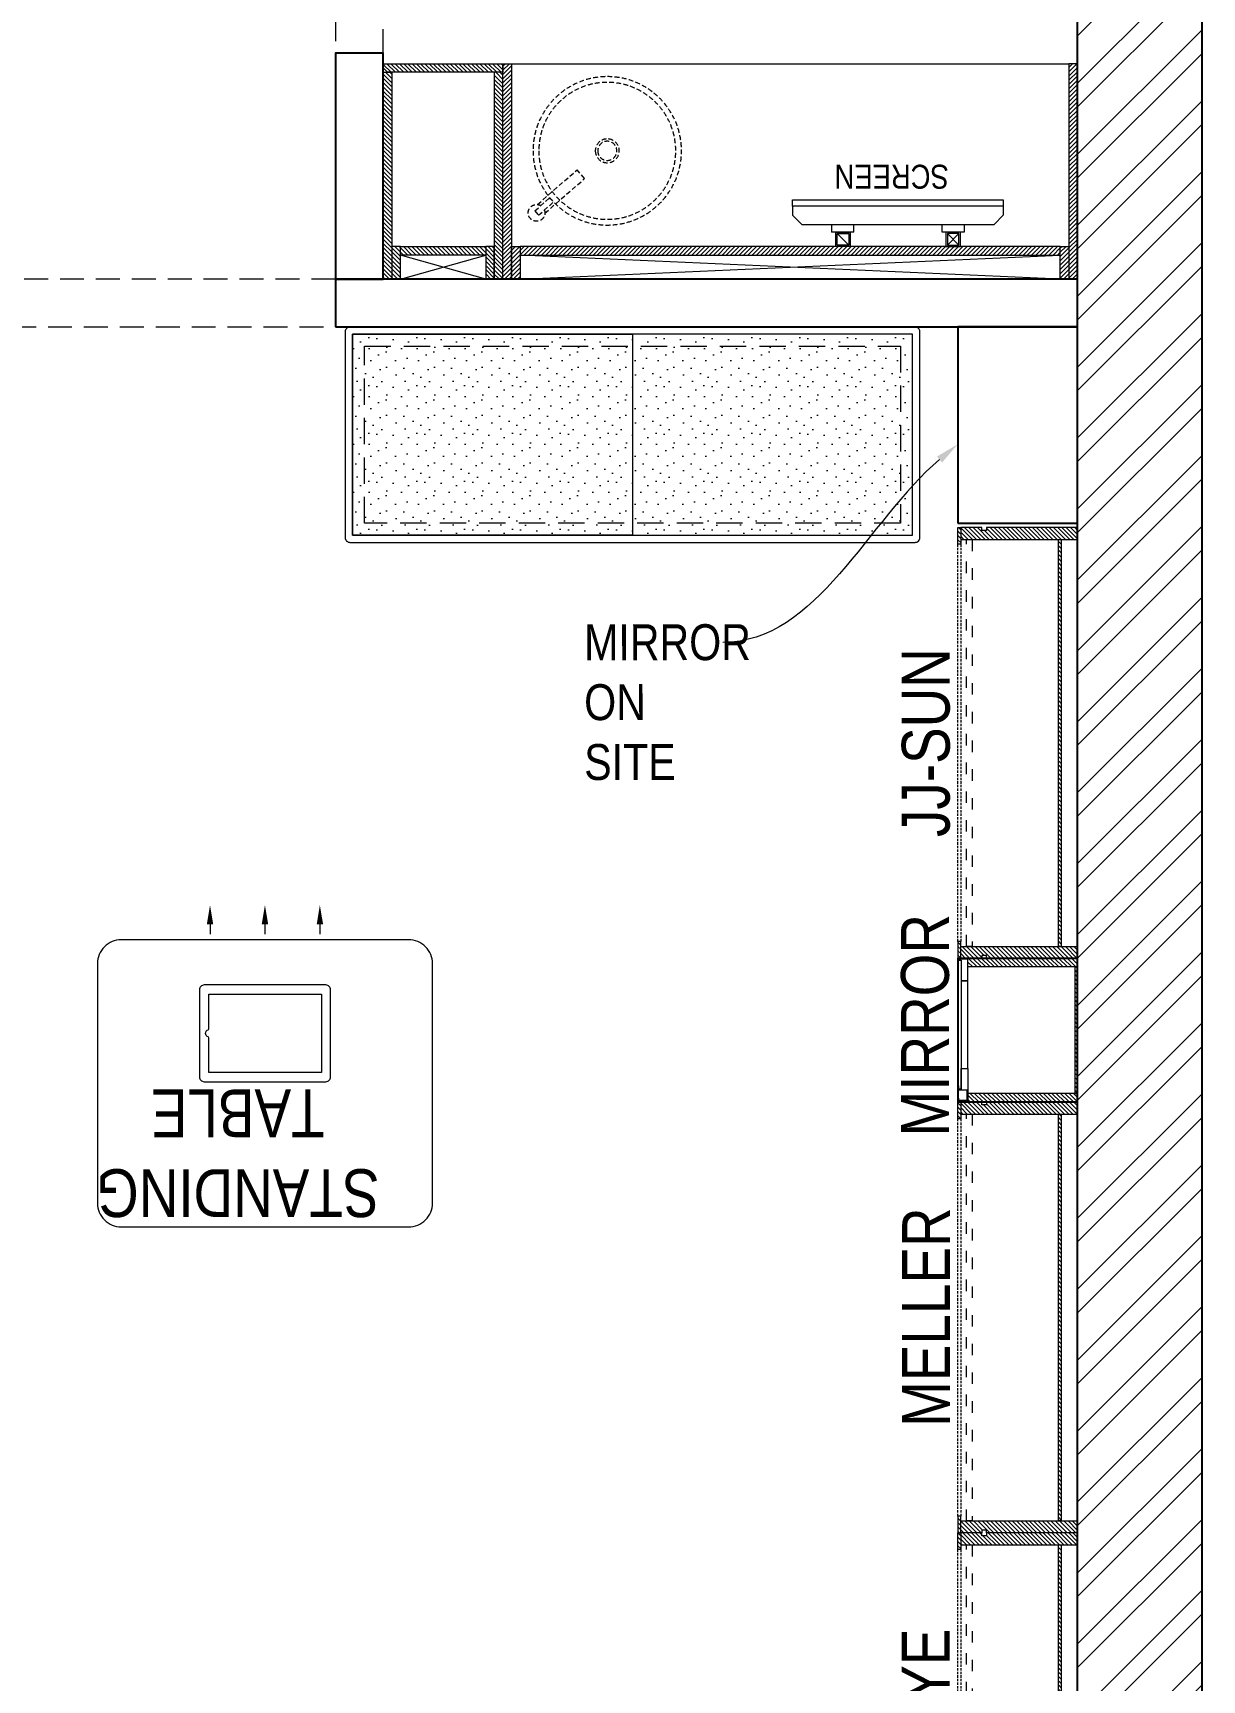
# Model space of a CAD drawing. Header units: millimetres. Extents: x 1737957 to 1744771, y 33447 to 45619.
# Drawn here: x 1742330 to 1744771, y 39610 to 43051 of the extents above; entities that cross this region are included whole.
import ezdxf
from ezdxf import colors
from ezdxf.entities.mleader import LeaderData, LeaderLine
from ezdxf.math import Vec2, Vec3

# ---------------------------------------------------------------- set-up
doc = ezdxf.new("R2010")
doc.units = ezdxf.units.MM
doc.header["$LTSCALE"] = 40
for name, pattern in [('a_p6_plan_L18$0$HIDDEN', [0.375, 0.25, -0.125]), ('ACAD_ISO03W100', [30, 12, -18]), ('HIDDEN2', [0.1875, 0.125, -0.0625])]:
    doc.linetypes.add(name, pattern=pattern)
doc.layers.add('A-WALL', color=1, linetype='Continuous')
for name, color, linetype, lineweight in [('LENS-CURTAIN', 5, 'a_p6_plan_L18$0$HIDDEN', 9), ('LENS-DIM', 252, 'Continuous', 5), ('LENS-HATCH', 251, 'Continuous', 5), ('LENS-PARTITION', 21, 'Continuous', 25), ('LENS-TEXT', 31, 'Continuous', 5), ('LENS_TEXT', 31, 'Continuous', 5), ('LK-EQPMT', 3, 'Continuous', 18), ('LK-FF&E FLOOR', 1, 'Continuous', 9), ('LK-FF&E WALL', 1, 'Continuous', 9), ('LK-IT', 3, 'Continuous', 18), ('LN-ELEVATION-1', 81, 'Continuous', 13), ('LN-ELEVATION-2', 103, 'Continuous', 20), ('LN-ELEVATION-3', 125, 'a_p6_plan_L18$0$HIDDEN', 18), ('LN-ELEVATION-4', 145, 'Continuous', 13), ('LN-ELEVATION-5', 167, 'Continuous', 5), ('LN-HATCH', 251, 'Continuous', 0), ('PLANO-TXT', 252, 'Continuous', 5)]:
    doc.layers.add(name, color=color, linetype=linetype, lineweight=lineweight)
doc.styles.add('LK TXT', font='Gill Sans MT Condensed Regular.ttf')
doc.styles.get("Standard").update_dxf_attribs({"font": 'Gill Sans MT Condensed Regular.ttf', "height": 100})
pattern_1 = [(45, (4208834.247, 1706614.74), (-4.4901280605, 4.4901280605), [])]
pattern_2 = [(45, (4209134.247, 1706614.74), (-4.4901280605, 4.4901280605), [])]
pattern_3 = [(45, (35858.5, -100655.3575), (-4.4194174, 4.4194174), [])]

# ---------------------------------------------------------------- blocks, each defined once
blk = doc.blocks.new('2 seater bench')
at = {"layer": 'LENS-HATCH', "lineweight": 0}
h = blk.add_hatch(dxfattribs=at)
h.set_pattern_fill('STIP1', color=177, scale=100, angle=270, pattern_type=2)
h.set_pattern_definition([(270, (6617251.08, -170421.61), (100, -2e-13), [0, -100]), (270, (6617235.08, -170433.61), (100, -2e-13), [0, -100]), (270, (6617211.08, -170428.61), (100, -2e-13), [0, -100]), (270, (6617188.08, -170463.61), (100, -2e-13), [0, -100]), (270, (6617224.08, -170460.61), (100, -2e-13), [0, -100]), (270, (6617248.08, -170487.61), (100, -2e-13), [0, -100]), (270, (6617255.08, -170452.61), (100, -2e-13), [0, -100]), (270, (6617214.08, -170494.61), (100, -2e-13), [0, -100]), (270, (6617182.08, -170489.61), (100, -2e-13), [0, -100]), (270, (6617167.08, -170415.61), (100, -2e-13), [0, -100]), (270, (6617187.08, -170433.61), (100, -2e-13), [0, -100]), (270, (6617168.08, -170447.61), (100, -2e-13), [0, -100]), (270, (6617232.08, -170508.61), (100, -2e-13), [0, -100]), (270, (6617207.08, -170476.61), (100, -2e-13), [0, -100]), (270, (6617240.08, -170468.61), (100, -2e-13), [0, -100]), (270, (6617231.08, -170485.61), (100, -2e-13), [0, -100]), (270, (6617204.08, -170449.61), (100, -2e-13), [0, -100]), (270, (6617258.08, -170477.61), (100, -2e-13), [0, -100]), (270, (6617199.08, -170508.61), (100, -2e-13), [0, -100]), (270, (6617169.08, -170505.61), (100, -2e-13), [0, -100])])
h.paths.add_polyline_path([(585, 210), (0, 210), (0, -210), (585, -210)])
h.paths.add_polyline_path([(0, 245), (0, -210)])
h.paths.add_polyline_path([(-585, 210), (0, 210), (0, -210), (-585, -210)])
at = {"layer": 'LN-ELEVATION-2', "ltscale": 0.5}
for points in [[(-585, 210), (0, 210), (0, -210), (-585, -210)], [(585, 210), (0, 210), (0, -210), (585, -210)]]:
    blk.add_lwpolyline(points, close=True, dxfattribs=at)
at = {"layer": 'LN-ELEVATION-5', "ltscale": 0.5}
blk.add_lwpolyline([(590, 225), (-590, 225, 0.414214), (-600, 215), (-600, -215, 0.414214), (-590, -225), (590, -225, 0.414214), (600, -215), (600, 215, 0.414214)], format="xyb", close=True, dxfattribs=at)
blk.add_lwpolyline([(585, 210), (-585, 210), (-585, -210), (585, -210)], close=True, dxfattribs=at)
at = {"layer": 'LN-ELEVATION-5', "linetype": 'HIDDEN2', "ltscale": 11}
blk.add_lwpolyline([(-560, 185), (560, 185), (560, -185), (-560, -185)], close=True, dxfattribs=at)
blk = doc.blocks.new('A$Ccc8ceeb6')
at = {"layer": 'LN-HATCH'}
h = blk.add_hatch(dxfattribs=at)
h.set_pattern_fill('ANSI32', color=256, scale=11, angle=180)
h.set_pattern_definition([(225, (-5259973.75, -42445.21), (74.087113, -74.087113), []), (225, (-5260023.14, -42445.21), (74.087113, -74.087113), [])])
h.paths.add_polyline_path([(3715.2, 3794), (-3098.8, 3794), (-3098.8, -7078), (-2838.8, -7078), (-2838.8, -6878), (-2698.8, -6878), (-2698.8, -6618), (-2838.8, -6618), (-2838.8, 3534), (3455.2, 3534), (3455.2, -6618), (3315.2, -6618), (3315.2, -6878), (3455.2, -6878), (3455.2, -7078), (3715.2, -7078)])
at = {"layer": 'A-WALL'}
for p, q in [((3715.2, -7078), (3715.2, 3794)), ((3455.2, -6618), (3455.2, 3534))]:
    blk.add_line(p, q, dxfattribs=at)
blk = doc.blocks.new('MIRROR')
at = {"layer": 'LN-HATCH', "ltscale": 0.5}
h = blk.add_hatch(dxfattribs=at)
h.set_pattern_fill('ANSI31', color=256, scale=2)
h.set_pattern_definition([(45, (4060433.7416, 1708720.787), (-4.4901280605, 4.4901280605), [])])
h.paths.add_polyline_path([(212.9, 101.3), (230.9, 101.3), (230.9, -127.7), (212.9, -127.7)])
h.paths.add_polyline_path([(230.9, 95.3), (494.9, 95.3), (494.9, 101.3), (230.9, 101.3)])
h.paths.add_polyline_path([(512.9, 101.3), (494.9, 101.3), (494.9, -127.7), (512.9, -127.7)])
at = {"layer": 'Defpoints'}
blk.add_lwpolyline([(512.9, 101.3), (212.9, 101.3), (212.9, -148.7), (512.9, -148.7)], close=True, dxfattribs=at)
at = {"layer": 'LN-ELEVATION-1'}
for points in [[(212.9, 101.3), (230.9, 101.3), (230.9, -127.7), (212.9, -127.7)], [(230.9, 95.3), (494.9, 95.3), (494.9, 101.3), (230.9, 101.3)], [(512.9, 101.3), (494.9, 101.3), (494.9, -127.7), (512.9, -127.7)], [(259.9, -141.7), (259.9, -127.7), (214.9, -127.7), (214.9, -148.7), (223.9, -148.7), (223.9, -147.2), (216.4, -147.2), (216.4, -141.7)], [(442.9, -141.7), (442.9, -127.7), (487.9, -127.7), (487.9, -148.7), (478.9, -148.7), (478.9, -147.2), (486.4, -147.2), (486.4, -141.7)], [(504.9, -148.7), (504.9, -147.2), (509.4, -147.2), (509.4, -129.2), (487.9, -129.2), (487.9, -127.7), (510.9, -127.7), (510.9, -148.7)]]:
    blk.add_lwpolyline(points, close=True, dxfattribs=at)
at = {"layer": 'LN-ELEVATION-2'}
blk.add_lwpolyline([(259.9, -141.7), (442.9, -141.7), (442.9, -127.7), (259.9, -127.7)], close=True, dxfattribs=at)
at = {"layer": 'LN-ELEVATION-2', "color": 4, "lineweight": 0}
blk.add_lwpolyline([(216.4, -141.7), (486.4, -141.7), (486.4, -147.2), (216.4, -147.2)], close=True, dxfattribs=at)
at = {"layer": 'LN-ELEVATION-4', "ltscale": 0.5}
blk.add_line((478.9, -148.7), (223.9, -148.7), dxfattribs=at)
blk = doc.blocks.new('JJ 900')
at = {"layer": 'LN-HATCH', "ltscale": 0.5}
h = blk.add_hatch(dxfattribs=at)
h.set_pattern_fill('ANSI31', color=256, scale=50)
h.set_pattern_definition([(45, (0, 0), (-4.419417, 4.419417), [])])
h.paths.add_polyline_path([(-911.8, 0), (-911.8, -190), (-905.8, -190), (-905.8, -200), (-911.8, -200), (-911.8, -244), (-886.8, -244), (-886.8, 0)])
h = blk.add_hatch(dxfattribs=at)
h.set_pattern_fill('ANSI31', color=256, scale=2)
h.set_pattern_definition(pattern_1)
h.paths.add_polyline_path([(-11.8, 0), (-11.8, -190), (-17.8, -190), (-17.8, -200), (-11.8, -200), (-11.8, -244), (-36.8, -244), (-36.8, 0)])
h = blk.add_hatch(dxfattribs=at)
h.set_pattern_fill('ANSI31', color=256, scale=2)
h.set_pattern_definition(pattern_2)
h.paths.add_polyline_path([(-36.8, -40), (-886.8, -40), (-886.8, -34), (-36.8, -34)])
h = blk.add_hatch(dxfattribs=at)
h.set_pattern_fill('ANSI31', color=256, scale=2)
h.set_pattern_definition(pattern_2)
h.paths.add_polyline_path([(-876.8, -244), (-876.8, -250), (-911.8, -250), (-911.8, -244)])
h = blk.add_hatch(dxfattribs=at)
h.set_pattern_fill('ANSI31', color=256, scale=2)
h.set_pattern_definition(pattern_1)
h.paths.add_polyline_path([(-46.8, -244), (-46.8, -250), (-11.8, -250), (-11.8, -244)])
at = {"layer": 'LN-ELEVATION-1', "ltscale": 0.5}
for points in [[(-911.8, 0), (-911.8, -190), (-905.8, -190), (-905.8, -200), (-911.8, -200), (-911.8, -244), (-886.8, -244), (-886.8, 0)], [(-11.8, 0), (-11.8, -190), (-17.8, -190), (-17.8, -200), (-11.8, -200), (-11.8, -244), (-36.8, -244), (-36.8, 0)], [(-36.8, -40), (-886.8, -40), (-886.8, -34), (-36.8, -34)], [(-876.8, -244), (-876.8, -250), (-911.8, -250), (-911.8, -244)], [(-46.8, -244), (-46.8, -250), (-11.8, -250), (-11.8, -244)]]:
    blk.add_lwpolyline(points, close=True, dxfattribs=at)
at = {"layer": 'LN-ELEVATION-3', "ltscale": 0.5}
for p, q in [((-886.8, 0), (-36.8, 0)), ((-876.8, -244), (-46.8, -244)), ((-46.8, -250), (-876.8, -250))]:
    blk.add_line(p, q, dxfattribs=at)
at = {"layer": 'LN-ELEVATION-4', "linetype": 'ACAD_ISO03W100', "ltscale": 0.05}
blk.add_lwpolyline([(-886.8, -220), (-36.8, -220), (-36.8, -232), (-886.8, -232)], close=True, dxfattribs=at)
blk = doc.blocks.new('rtf')
at = {"color": 0, "linetype": 'ByBlock', "lineweight": -2}
for p, q in [((16412.5, -172798.8), (16452.4, -172798.8)), ((16412.5, -172810.8), (16412.5, -172798.8)), ((16412.5, -172810.8), (16452.4, -172810.8)), ((16425.3, -172793.1), (16535.3, -172793.1)), ((16425.3, -172817.1), (16535.3, -172817.1)), ((16535.3, -172793.1), (16535.3, -172817.1))]:
    blk.add_line(p, q, dxfattribs=at)
for centre, radius, start, end in [((16412.5, -172805.1), 17.5, 21.0506, 340.9422), ((16444.5, -172804.8), 9.89, 322.6562, 37.3438)]:
    blk.add_arc(centre, radius, start, end, dxfattribs=at)
blk = doc.blocks.new('dsg')
at = {"color": 0, "linetype": 'ByBlock', "lineweight": -2}
for radius in [155, 143, 25, 20]:
    blk.add_circle((11491.5, -171102.6), radius, dxfattribs=at)
blk.add_blockref('rtf', (-5117.5, 1702.9), dxfattribs=at)
blk = doc.blocks.new('CLINIC - CABINET SINK')
at = {"layer": 'LN-HATCH', "ltscale": 0.5}
h = blk.add_hatch(dxfattribs=at)
h.set_pattern_fill('ANSI31', color=256, scale=2)
h.set_pattern_definition([(45, (4052861.5004, 1708016.356), (-4.4901280605, 4.4901280605), [])])
h.paths.add_polyline_path([(-563.4, 157), (564.6, 157), (564.6, 175), (-563.4, 175)])
h.paths.add_polyline_path([(582.6, 225), (600.6, 225), (600.6, -225), (582.6, -225)])
h.paths.add_polyline_path([(564.6, 225), (582.6, 225), (582.6, 157), (564.6, 157)])
h.paths.add_polyline_path([(-581.4, 225), (-599.4, 225), (-599.4, -225), (-581.4, -225)])
h.paths.add_polyline_path([(-581.4, 225), (-563.4, 225), (-563.4, 157), (-581.4, 157)])
at = {"layer": 'LN-ELEVATION-1', "ltscale": 0.5}
for points in [[(-581.4, 225), (-599.4, 225), (-599.4, -225), (-581.4, -225)], [(-581.4, 225), (-563.4, 225), (-563.4, 157), (-581.4, 157)], [(564.6, 225), (582.6, 225), (582.6, 157), (564.6, 157)], [(582.6, 225), (600.6, 225), (600.6, -225), (582.6, -225)], [(-563.4, 157), (564.6, 157), (564.6, 175), (-563.4, 175)]]:
    blk.add_lwpolyline(points, close=True, dxfattribs=at)
at = {"layer": 'LN-ELEVATION-2', "ltscale": 0.5}
blk.add_line((582.6, -225), (-581.4, -225), dxfattribs=at)
at = {"layer": 'LN-HATCH', "ltscale": 0.5}
for p, q in [((564.6, 225), (-563.4, 175)), ((-563.4, 225), (564.6, 175))]:
    blk.add_line(p, q, dxfattribs=at)
at = {"layer": 'LN-ELEVATION-3', "xscale": -1, "rotation": 41.1558274151866}
blk.add_blockref('dsg', (-103569.3, 136346.7), dxfattribs=at)
blk = doc.blocks.new('CLINIC SCREEN')
at = {"layer": 'LK-EQPMT'}
for p, q in [((-103.1, 42.9), (-127.4, 18.6)), ((-127.4, 42.9), (-103.1, 18.6)), ((102.7, 42.9), (127, 18.6))]:
    blk.add_line(p, q, dxfattribs=at)
at = {"layer": 'LK-EQPMT', "ltscale": 12}
for p, q in [((-220, -19.4), (-200.6, 0)), ((200.6, 0), (-200.6, 0)), ((-138.5, 0), (-138.5, 15.5)), ((-138.5, 15.5), (-92, 15.5)), ((-92, 15.5), (-92, 0)), ((92, 15.5), (92, 0)), ((92, 15.5), (138.5, 15.5)), ((138.5, 0), (138.5, 15.5)), ((220, -19.4), (200.6, 0)), ((-220, -38.8), (-220, -19.4)), ((220, -38.8), (220, -19.4))]:
    blk.add_line(p, q, dxfattribs=at)
at = {"layer": 'LK-EQPMT'}
for points in [[(-130.4, 15.5), (-100.1, 15.5), (-100.1, 45.9), (-130.4, 45.9)], [(-127.4, 18.6), (-103.1, 18.6), (-103.1, 42.9), (-127.4, 42.9)], [(130, 15.5), (99.7, 15.5), (99.7, 45.9), (130, 45.9)], [(127, 18.6), (102.7, 18.6), (102.7, 42.9), (127, 42.9)]]:
    blk.add_lwpolyline(points, close=True, dxfattribs=at)
at = {"layer": 'LK-EQPMT', "ltscale": 12}
blk.add_lwpolyline([(-220, -51.7), (-220, -38.8), (220, -38.8), (220, -51.7)], close=True, dxfattribs=at)
at = {"layer": 'LK-EQPMT', "ltscale": 12, "insert": (5.2, -100.4), "char_height": 50, "attachment_point": 5}
blk.add_mtext_dynamic_manual_height_columns(' SCREEN', width=466.48, gutter_width=12.5, heights=[0], dxfattribs=at)
blk = doc.blocks.new('CLINIC - MOP CLOSET')
at = {"layer": 'LN-HATCH', "ltscale": 0.5}
h = blk.add_hatch(dxfattribs=at)
h.set_pattern_fill('ANSI31', color=256, scale=50, angle=360)
h.set_pattern_definition(pattern_3)
h.paths.add_polyline_path([(-106.4, 216), (-124.4, 216), (-124.4, -216), (-106.4, -216)])
h = blk.add_hatch(dxfattribs=at)
h.set_pattern_fill('ANSI31', color=256, scale=50, angle=360)
h.set_pattern_definition(pattern_3)
h.paths.add_polyline_path([(-106.4, 216), (-88.4, 216), (-88.4, 148), (-106.4, 148)])
h = blk.add_hatch(dxfattribs=at)
h.set_pattern_fill('ANSI31', color=256, scale=50, angle=360)
h.set_pattern_definition(pattern_3)
h.paths.add_polyline_path([(89.6, 216), (107.6, 216), (107.6, 148), (89.6, 148)])
h = blk.add_hatch(dxfattribs=at)
h.set_pattern_fill('ANSI31', color=256, scale=50, angle=360)
h.set_pattern_definition(pattern_3)
h.paths.add_polyline_path([(107.6, 216), (125.6, 216), (125.6, -216), (107.6, -216)])
h = blk.add_hatch(dxfattribs=at)
h.set_pattern_fill('ANSI31', color=256, scale=50, angle=360)
h.set_pattern_definition(pattern_3)
h.paths.add_polyline_path([(-88.4, 148), (89.6, 148), (89.6, 166), (-88.4, 166)])
h = blk.add_hatch(dxfattribs=at)
h.set_pattern_fill('ANSI31', color=256, scale=50, angle=360)
h.set_pattern_definition([(45, (35894.5, -101037.3575), (-4.4194174, 4.4194174), [])])
h.paths.add_polyline_path([(-115.4, -216), (-124.4, -225), (-124.4, -234), (125.6, -234), (125.6, -216)])
at = {"layer": 'LN-ELEVATION-1', "ltscale": 0.5}
for points in [[(-106.4, 216), (-124.4, 216), (-124.4, -216), (-106.4, -216)], [(-106.4, 216), (-88.4, 216), (-88.4, 148), (-106.4, 148)], [(89.6, 216), (107.6, 216), (107.6, 148), (89.6, 148)], [(107.6, 216), (125.6, 216), (125.6, -216), (107.6, -216)], [(-88.4, 148), (89.6, 148), (89.6, 166), (-88.4, 166)], [(-124.4, -225), (-124.4, -234), (125.6, -234), (125.6, -216), (-115.4, -216)]]:
    blk.add_lwpolyline(points, close=True, dxfattribs=at)
at = {"layer": 'LN-HATCH', "ltscale": 0.5}
for p, q in [((89.6, 216), (-88.4, 166)), ((-88.4, 216), (89.6, 166))]:
    blk.add_line(p, q, dxfattribs=at)
blk = doc.blocks.new('Standing Table 700X600')
at = {"layer": 'LN-ELEVATION-1', "linetype": 'ByBlock', "lineweight": -2}
for p, q in [((-114.7, -32.3), (-114.7, -12)), ((0, -32.3), (0, -12)), ((114.7, -32.3), (114.7, -12))]:
    blk.add_line(p, q, dxfattribs=at)
at = {"layer": 'LN-ELEVATION-1'}
for points in [[(-127.2, 94.5), (126.8, 94.5, 0.414214), (136.8, 104.5), (136.8, 286.5, 0.414214), (126.8, 296.5), (-127.2, 296.5, 0.414214), (-137.2, 286.5), (-137.2, 104.5, 0.414214)], [(117.2, 186), (117.2, 113.5), (-117.8, 113.5), (-117.8, 277.5), (117.2, 277.5), (117.2, 205, 0.327538), (118.6, 203.1, -0.733799), (118.6, 187.9, 0.327538)]]:
    blk.add_lwpolyline(points, format="xyb", close=True, dxfattribs=at)
at = {"layer": 'LN-ELEVATION-1', "linetype": 'ByBlock', "lineweight": -2}
for points in [[(-108.1, -32.3), (-121.4, -32.3), (-114.7, -72.3)], [(6.7, -32.3), (-6.7, -32.3), (0, -72.3)], [(121.4, -32.3), (108.1, -32.3), (114.7, -72.3)]]:
    blk.add_solid(points, dxfattribs=at)
at = {"layer": 'LN-ELEVATION-2'}
blk.add_lwpolyline([(-300, 0), (300, 0, 0.414214), (350, 50), (350, 550, 0.414214), (300, 600), (-300, 600, 0.414214), (-350, 550), (-350, 50, 0.414214)], format="xyb", close=True, dxfattribs=at)
at = {"layer": 'LENS-TEXT', "color": 7, "linetype": 'Continuous', "ltscale": 3, "insert": (56.8, 445.9), "char_height": 100, "width": 783.964, "attachment_point": 5, "style": 'LK TXT'}
blk.add_mtext('STANDING TABLE', dxfattribs=at)

msp = doc.modelspace()

# ---------------------------------------------------------------- linework, layer by layer
at = {"layer": 'LENS-CURTAIN', "ltscale": 5}
for points in [[(1742961.3, 43758.5), (1742961.3, 43008.5), (1743061.3, 43008.5), (1743061.3, 43758.5)], [(1742211.3, 42436.5), (1742961.3, 42436.5), (1742961.3, 42536.5), (1742211.3, 42536.5)]]:
    msp.add_lwpolyline(points, close=True, dxfattribs=at)
at = {"layer": 'LENS-PARTITION'}
for points in [[(1742961.3, 42536.5), (1743061.3, 42536.5), (1743061.3, 43008.5), (1742961.3, 43008.5)], [(1742961.3, 42436.5), (1744511.3, 42436.5), (1744511.3, 42536.5), (1742961.3, 42536.5)], [(1744261.3, 42026.5), (1744511.3, 42026.5), (1744511.3, 42436.5), (1744261.3, 42436.5)]]:
    msp.add_lwpolyline(points, close=True, dxfattribs=at)

# ---------------------------------------------------------------- block references
at = {"layer": 'LENS-DIM', "color": 3}
msp.add_blockref('A$Ccc8ceeb6', (1741056.1, 41824.5), dxfattribs=at)
at = {"layer": 'LK-FF&E FLOOR'}
msp.add_blockref('2 seater bench', (1743581.9, 42211.5), dxfattribs=at)
at = {"layer": 'LK-FF&E FLOOR', "rotation": 180}
msp.add_blockref('Standing Table 700X600', (1742814.3, 41156.5), dxfattribs=at)
at = {"layer": 'LK-FF&E WALL'}
for name, p, rotation in [('CLINIC - CABINET SINK', (1743911.9, 42761.5), 180), ('JJ 900', (1744511.3, 41105.7), 270), ('MIRROR', (1744410, 41330.5), 270), ('JJ 900', (1744511.3, 39905.7), 270), ('JJ 900', (1744511.3, 39005.7), 270)]:
    msp.add_blockref(name, p, dxfattribs=dict(at, rotation=rotation))
at = {"layer": 'LK-FF&E WALL', "xscale": -1, "rotation": 180}
msp.add_blockref('CLINIC - MOP CLOSET', (1743185.7, 42752.5), dxfattribs=at)
at = {"layer": 'LK-IT', "rotation": 180}
msp.add_blockref('CLINIC SCREEN', (1744136.3, 42650.4), dxfattribs=at)

# ---------------------------------------------------------------- texts
at = {"layer": 'LENS_TEXT', "linetype": 'Continuous', "ltscale": 3, "insert": (1744193.3, 40977.9), "char_height": 100, "width": 324.474, "attachment_point": 5, "rotation": 90, "style": 'LK TXT'}
msp.add_mtext('{\\C7;MIRROR}', dxfattribs=at)
at = {"layer": 'PLANO-TXT', "linetype": 'Continuous', "ltscale": 3, "char_height": 100, "width": 254.125, "attachment_point": 5, "rotation": 90, "style": 'LK TXT'}
for s, insert in [('JJ-SUN', (1744195, 41568.2)), ('MELLER', (1744195, 40368.2)), ('OD-EYE', (1744195, 39498))]:
    msp.add_mtext(s, dxfattribs=dict(at, insert=insert))

# ---------------------------------------------------------------- leaders
at = {"layer": 'LENS-TEXT', "color": 0, "linetype": 'Continuous', "ltscale": 3}
ml = msp.add_multileader_mtext('Standard', dxfattribs=at)
ml.set_content('\\pxql,t3;{\\C0;MIRROR ON SITE}', color=1)
ml.set_leader_properties(color=256, linetype='ByLayer', lineweight=-1)
ml.build(insert=Vec2(0, 0))
ml.multileader.update_dxf_attribs({"leader_type": 2, "dogleg_length": 0.36, "arrow_head_size": 50})
ctx = ml.context
ctx.base_point, ctx.char_height, ctx.arrow_head_size, ctx.landing_gap_size, ctx.plane_origin, ctx.plane_x_axis, ctx.plane_y_axis = Vec3(1743520.4, 41777.3), 75, 50, 0.09, Vec3(1739186.1, 40217.2), Vec3(0.999999, 0.001097), Vec3(-0.001097, 0.999999)
ctx.text_align_type = 2
notes = []
notes.append((ctx, [(1, (1, 1, 0), (1743770.8, 41777.6), (-0.999999, -0.001097), 0.36, [(1, [(1744261.3, 42191.8)], 0, [])])]))
ctx.mtext.insert, ctx.mtext.text_direction, ctx.mtext.rotation, ctx.mtext.width, ctx.mtext.alignment, ctx.mtext.flow_direction = Vec3(1743770.3, 41815.6), Vec3(0.999999, 0.001097), 0.001097, 289.544, 3, 5
for ctx, leaders in notes:
    for number, flags, end, landing, length, lines in leaders:
        leader = LeaderData()
        leader.index, (leader.has_last_leader_line, leader.has_dogleg_vector, leader.attachment_direction) = number, flags
        leader.last_leader_point, leader.dogleg_vector, leader.dogleg_length = Vec3(end), Vec3(landing), length
        for number, points, colour, breaks in lines:
            line = LeaderLine()
            line.index, line.vertices, line.color, line.breaks = number, Vec3.list(points), colors.encode_raw_color(colour), breaks
            leader.lines.append(line)
        ctx.leaders.append(leader)

doc.saveas('drawing.dxf')
